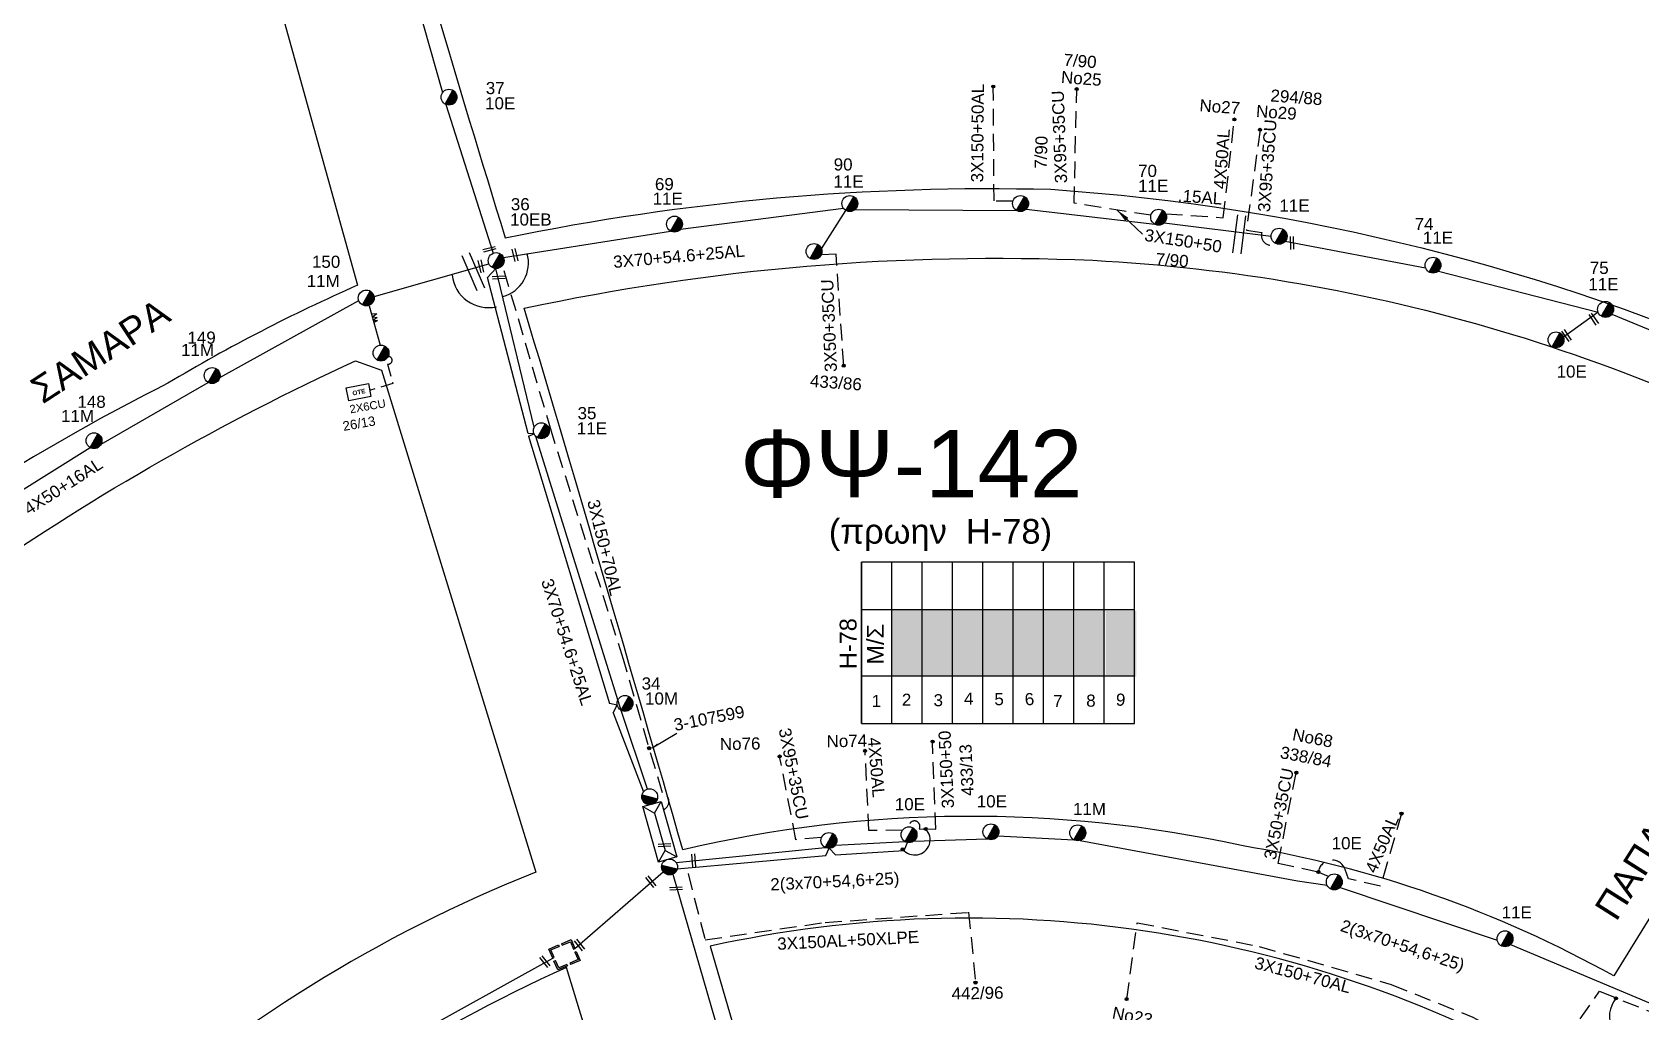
# Model space of a CAD drawing. Header units: millimetres. Extents: x 8791 to 11104, y 1833 to 2902.
# Drawn here: x 10051.8 to 10295.3, y 2457.1 to 2605.5 of the extents above; entities that cross this region are included whole.
import ezdxf
from ezdxf.enums import TextEntityAlignment as Align

# ---------------------------------------------------------------- set-up
doc = ezdxf.new("R2010")
doc.units = ezdxf.units.MM
doc.linetypes.add('DASHED', pattern=[19.05, 12.7, -6.35])
for name, color, linetype in [('Pillar OTE', 7, 'Continuous'), ('Ασφαλειοκιβώτια Χ.Τ 9 αναχωρήσεων', 7, 'Continuous'), ('Γυμνά εναέρια ΧΤ (3Φ)   3x50+35CU', 7, 'Continuous'), ('Γυμνά εναέρια ΧΤ (3Φ)   4x50AL', 7, 'Continuous'), ('Γυμνά εναέρια ΧΤ και ΦΟΠ (3Φ)   4x50+16AL', 7, 'Continuous'), ('Επιγραφές - Σχήματα', 7, 'Continuous'), ('Καλώδια ΧΤ   2x6AL', 7, 'DASHED'), ('Καλώδια ΧΤ   3x150+50AL', 7, 'DASHED'), ('Καλώδια ΧΤ   3x150+70AL', 7, 'DASHED'), ('Καλώδια ΧΤ   3x150AL+50XLPE', 7, 'DASHED'), ('Καλώδια ΧΤ   3x65+28+40', 7, 'Continuous'), ('Καλώδια ΧΤ   3x95+35CU', 7, 'DASHED'), ('Μηχανική τομή', 7, 'Continuous'), ('Στύλος ΦΜ', 7, 'Continuous'), ('Στύλος ΦΜ @ 1', 7, 'Continuous'), ('Συνδέσεις', 7, 'Continuous'), ('Συνεστραμμένα ΧΤ   3x70+54.6+25 AL', 7, 'SYN_LINE'), ('Συνεστραμμένα ΧΤ   3x70+54.6+25AL', 7, 'SYN_LINE'), ('Συνεστραμμένα ΧΤ   4x120+25AL', 7, 'SYN_LINE'), ('Τομή', 7, 'Continuous'), ('Υποσταθμός εναέριος 2 στύλων', 7, 'Continuous'), ('Υποσταθμός πόλεως', 7, 'Continuous'), ('Υπόβαθρο ΔΕΗ', 7, 'Continuous'), ('Υπόγεια Καλώδια Δικτύου ΧΤ   .15', 7, 'DASHED')]:
    doc.layers.add(name, color=color, linetype=linetype)
doc.styles.add('ar', font='ARIAL.TTF')
doc.styles.get("Standard").update_dxf_attribs({"font": 'ARIAL.TTF'})
doc.linetypes.add('SYN_LINE', pattern='A,0.5,-0.0001,["/\\/\\/\\/",Standard,S=0.1,R=0,X=0,Y=-0.05],-0.25', length=0.7501)
doc.dimstyles.new('ISO-25', dxfattribs={"dimtxt": 2.5, "dimasz": 2.5, "dimexe": 1.25, "dimexo": 0.625, "dimtad": 1, "dimtxsty": 'Standard', "dimcen": 2.5, "dimadec": 0, "dimazin": 0, "dimtfac": 1, "dimtmove": 0, "dimatfit": 3, "dimfxl": 1, "dimarcsym": 0})

# ---------------------------------------------------------------- blocks, each defined once
blk = doc.blocks.new('ΥΠΑΡΧΩΝ ΤΣΙΜΕΝΤΕΝΙΟΣ ΣΤΥΛΟΣ')
at = {"layer": 'Στύλος ΦΜ'}
blk.add_hatch(color=256, dxfattribs=at).paths.add_polyline_path([(-1.29, -2.28, 0.574793), (2.62, 0, 0.268822), (1.3, 2.27)])
blk.add_line((-1.29, -2.28), (1.3, 2.27), dxfattribs=at)
blk.add_circle((0, 0), 2.62, dxfattribs=at)
at = {"layer": 'Στύλος ΦΜ', "flags": 4}
for tag, p in [('ΑΡΙΘΜΟΣ', (-4.68, 8.05)), ('ΤΥΠΟΣ', (-4.91, 3.03))]:
    blk.add_attdef(tag, p, '', height=4, dxfattribs=at)
blk = doc.blocks.new('ΤΟΜΗ')
at = {"layer": 'Τομή', "ltscale": 40}
for p, q in [((-5.68, 0), (5.68, 0)), ((5.68, -2.33), (-5.68, -2.33))]:
    blk.add_line(p, q, dxfattribs=at)
blk = doc.blocks.new('ΑΣΦΑΛΕΙΟΚΙΒΩΤΙΟ ΥΠΟΣΤΑΘΜΟΥ 9 ΑΝΑΧΩΡΗΣΕΩΝ')
at = {"layer": 'Ασφαλειοκιβώτια Χ.Τ 9 αναχωρήσεων', "ltscale": 40}
for p, q in [((-23.8, 40.36), (24.02, 40.36)), ((-9.72, 40.36), (-9.72, -40.64)), ((9.94, 40.36), (9.94, -40.64)), ((-23.8, 31.36), (24.02, 31.36)), ((-23.8, 22.36), (24.02, 22.36)), ((-23.8, 13.36), (24.02, 13.36)), ((-23.8, 4.36), (24.02, 4.36)), ((-23.8, -4.64), (24.02, -4.64)), ((-23.8, -13.64), (24.02, -13.64)), ((-23.8, -22.64), (24.02, -22.64)), ((-23.8, -31.64), (24.02, -31.64))]:
    blk.add_line(p, q, dxfattribs=at)
at = {"layer": 'Ασφαλειοκιβώτια Χ.Τ 9 αναχωρήσεων'}
blk.add_lwpolyline([(-23.8, -40.64), (24.02, -40.64), (24.02, 40.36), (-23.8, 40.36)], close=True, dxfattribs=at)
for s, rotation, p in [('1', 270, (-18.96, 37.31)), ('2', 270, (-18.6, 28.38)), ('3', 270, (-18.74, 18.97)), ('4', 270, (-18.26, 9.95)), ('5', 270, (-18.42, 0.93)), ('6', 274.9707, (-18.52, -8.21)), ('7', 270, (-19, -16.47)), ('8', 270, (-18.86, -26.29)), ('9', 266.863, (-18.5, -35))]:
    blk.add_text(s, height=3.6, rotation=rotation, dxfattribs=at).set_placement(p)
at = {"layer": 'Ασφαλειοκιβώτια Χ.Τ 9 αναχωρήσεων', "ltscale": 40}
for tag, height, p in [('ΟΝΟΜΑ', 5, (-0.16, 44.31)), ('ΚΕΙΜΕΝΟ 1', 2, (17.06, 35.59)), ('ΚΕΙΜΕΝΟ 2', 2, (17.06, 26.88)), ('ΚΕΙΜΕΝΟ 3', 2, (17.06, 17.69)), ('ΚΕΙΜΕΝΟ 4', 2, (17.06, 8.71)), ('ΚΕΙΜΕΝΟ 5', 2, (17.06, -0.13)), ('ΚΕΙΜΕΝΟ 6', 2, (17.06, -9.05)), ('ΚΕΙΜΕΝΟ 7', 2, (17.06, -18.13)), ('ΚΕΙΜΕΝΟ 8', 2, (17.06, -26.85)), ('ΚΕΙΜΕΝΟ 9', 2, (17.06, -35.99)), ('ΣΧ', 2, (-0.1, -42.64))]:
    blk.add_attdef(tag, text='', height=height, dxfattribs=at).set_placement(p, align=Align.MIDDLE_CENTER)
blk = doc.blocks.new('ΜΗΧΑΝΙΚΗ ΤΟΜΗ')
at = {"layer": 'Μηχανική τομή', "ltscale": 40}
for p, q in [((-1.89, 0.78), (1.89, 0.78)), ((1.89, 0), (-1.89, 0))]:
    blk.add_line(p, q, dxfattribs=at)
blk = doc.blocks.new('_ΣΥΝΔΕΣΗ')
at = {"layer": 'Συνδέσεις', "linetype": 'SYN_LINE', "ltscale": 40}
blk.add_hatch(color=256, dxfattribs=at).paths.add_polyline_path([(0.5, -0.01, 1), (-0.5, -0.01, 1)])
at = {"layer": 'Συνδέσεις'}
blk.add_circle((0, -0.01), 0.5, dxfattribs=at)
blk = doc.blocks.new('PILLAR ΟΤΕ')
at = {"layer": 'Pillar OTE', "ltscale": 40}
blk.add_lwpolyline([(-3.31, 2.02), (3.39, 2.02), (3.39, -1.99), (-3.31, -1.99)], close=True, dxfattribs=at)
at = {"layer": 'Pillar OTE', "insert": (-1.81, 0.71), "char_height": 1.3575, "width": 109.961, "attachment_point": 1}
blk.add_mtext('{\\fArial|b1|i0|c161|p34;OTE}', dxfattribs=at)
blk = doc.blocks.new('ΥΠΟΣΤΑΘΜΟΣ ΕΝΑΕΡΙΟΣ ΕΠΙ 2 ΣΤΥΛΩΝ')
at = {"layer": 'Υποσταθμός εναέριος 2 στύλων', "linetype": 'Continuous'}
for points in [[(-11.97, -2.11, 0.574793), (-8.45, -0.07, 0.268822), (-9.64, 1.98)], [(9.68, -2.15, 0.574793), (13.19, -0.1, 0.268822), (12.01, 1.95)]]:
    blk.add_hatch(color=256, dxfattribs=at).paths.add_polyline_path(points)
for p, q in [((-11.97, -2.11), (-9.64, 1.98)), ((9.68, -2.15), (12.01, 1.95))]:
    blk.add_line(p, q, dxfattribs=at)
for centre in [(-10.81, -0.07), (10.84, -0.1)]:
    blk.add_circle(centre, 2.36, dxfattribs=at)
at = {"layer": 'Υποσταθμός πόλεως', "linetype": 'Continuous', "ltscale": 40}
blk.add_lwpolyline([(-8.57, 2.82), (8.57, 2.82), (8.57, -2.82), (-8.57, -2.82)], close=True, dxfattribs=at)
for points in [[(-5.75, 0), (-8.57, 2.82)], [(-8.57, -2.82), (-5.75, 0)], [(-5.75, 0), (5.75, 0)], [(5.75, 0), (8.57, 2.82)], [(8.57, -2.82), (5.75, 0)]]:
    blk.add_lwpolyline(points, dxfattribs=at)
at = {"layer": 'Υποσταθμός εναέριος 2 στύλων', "ltscale": 40, "flags": 1}
for tag, p in [('ΜΕΤΑΣΧΗΜΑΤΙΣΜΟΣ', (14.09, 2.51)), ('ΙΣΧΥΣ', (14.07, -0.28)), ('ΑΡΙΘΜΟΣ', (14.19, -3))]:
    blk.add_attdef(tag, p, '', height=1.8, dxfattribs=at)

msp = doc.modelspace()

# ---------------------------------------------------------------- hatches: boundary and pattern name
at = {"layer": 'Ασφαλειοκιβώτια Χ.Τ 9 αναχωρήσεων', "ltscale": 20}
for color, points in [(173, [(10181.91, 2518.07), (10181.91, 2508.04), (10186.5, 2508.04), (10186.5, 2518.07)]), (151, [(10186.5, 2518.07), (10186.5, 2508.04), (10191.1, 2508.04), (10191.1, 2518.07)]), (2, [(10191.1, 2518.07), (10191.1, 2508.04), (10195.69, 2508.04), (10195.69, 2518.07)]), (85, [(10195.69, 2518.07), (10195.69, 2508.04), (10200.29, 2508.04), (10200.29, 2518.07)]), (1, [(10200.29, 2518.07), (10200.29, 2508.04), (10204.88, 2508.04), (10204.88, 2518.07)]), (27, [(10204.88, 2518.07), (10204.88, 2508.04), (10209.47, 2508.04), (10209.47, 2518.07)]), (30, [(10209.62, 2517.99), (10209.62, 2507.96), (10214.21, 2507.96), (10214.21, 2517.99)]), (6, [(10214.31, 2517.93), (10214.31, 2507.9), (10218.91, 2507.9), (10218.91, 2517.93)])]:
    msp.add_hatch(color=color, dxfattribs=at).paths.add_polyline_path(points)
at = {"layer": 'Επιγραφές - Σχήματα', "ltscale": 20}
h = msp.add_hatch(color=256, dxfattribs=at)
h.paths.add_polyline_path([(10131.47, 2467.28), (10130.01, 2466.66), (10130.59, 2465.3), (10130.81, 2465.39), (10130.32, 2466.53), (10131.57, 2467.06)])
h.paths.add_polyline_path([(10133.38, 2468.1), (10131.92, 2467.47), (10132.01, 2467.25), (10133.26, 2467.78), (10133.74, 2466.65), (10133.96, 2466.74)])
h.paths.add_polyline_path([(10134.15, 2466.3), (10133.93, 2466.2), (10134.42, 2465.07), (10133.17, 2464.53), (10133.27, 2464.31), (10134.73, 2464.94)])
h.paths.add_polyline_path([(10132.73, 2464.34), (10131.49, 2463.81), (10131, 2464.95), (10130.78, 2464.85), (10131.36, 2463.5), (10132.83, 2464.12)])

# ---------------------------------------------------------------- linework, layer by layer
at = {"layer": 'Γυμνά εναέρια ΧΤ (3Φ)   3x50+35CU', "color": 173, "linetype": 'DASHED', "ltscale": 0.2}
msp.add_lwpolyline([(10174.64, 2555.02), (10173.48, 2571.91), (10171.22, 2571.8)], dxfattribs=at)
at = {"layer": 'Γυμνά εναέρια ΧΤ (3Φ)   3x50+35CU', "color": 85, "linetype": 'DASHED', "ltscale": 0.2}
msp.add_lwpolyline([(10248.02, 2477.65), (10246.47, 2478.33), (10240.37, 2479.64), (10243.15, 2493.38)], dxfattribs=at)
at = {"layer": 'Γυμνά εναέρια ΧΤ (3Φ)   4x50AL', "color": 173, "linetype": 'DASHED', "ltscale": 0.2}
msp.add_lwpolyline([(10232.09, 2577.44), (10233.77, 2592.33)], dxfattribs=at)
at = {"layer": 'Γυμνά εναέρια ΧΤ (3Φ)   4x50AL', "color": 85, "linetype": 'DASHED', "ltscale": 0.2}
msp.add_lwpolyline([(10183.53, 2484.67), (10178.45, 2484.6), (10177.87, 2496.69)], dxfattribs=at)
msp.add_lwpolyline([(10259.06, 2487.18), (10255.9, 2476.17), (10251.03, 2477.3), (10250.54, 2478.72, 0.788643), (10246.47, 2478.33, 1.386817)], format="xyb", dxfattribs=at)
at = {"layer": 'Γυμνά εναέρια ΧΤ και ΦΟΠ (3Φ)   4x50+16AL', "color": 30}
for points in [[(10103.55, 2565.49), (10120.92, 2570.47)], [(10080.21, 2553.22), (10101.22, 2564.91)], [(10062.25, 2543.16), (10078.45, 2552.48)], [(10033.55, 2525.7), (10060.57, 2542.62)]]:
    msp.add_lwpolyline(points, dxfattribs=at)
at = {"layer": 'Επιγραφές - Σχήματα', "ltscale": 20}
for p, q in [((10131.47, 2467.28), (10131.57, 2467.06)), ((10131.92, 2467.47), (10132.01, 2467.25)), ((10133.74, 2466.65), (10133.96, 2466.74)), ((10130.59, 2465.3), (10130.81, 2465.39)), ((10130.78, 2464.85), (10131, 2464.95)), ((10132.73, 2464.34), (10132.83, 2464.12)), ((10133.17, 2464.53), (10133.27, 2464.31)), ((10133.93, 2466.2), (10134.15, 2466.3))]:
    msp.add_line(p, q, dxfattribs=at)
for points in [[(10130.59, 2465.3), (10130.01, 2466.66), (10131.47, 2467.28)], [(10130.81, 2465.39), (10130.32, 2466.53), (10131.57, 2467.06)], [(10131.92, 2467.47), (10133.38, 2468.1), (10133.96, 2466.74)], [(10132.01, 2467.25), (10133.26, 2467.78), (10133.74, 2466.65)], [(10132.83, 2464.12), (10131.36, 2463.5), (10130.78, 2464.85)], [(10132.73, 2464.34), (10131.49, 2463.81), (10131, 2464.95)], [(10133.93, 2466.2), (10134.42, 2465.07), (10133.17, 2464.53)], [(10134.15, 2466.3), (10134.73, 2464.94), (10133.27, 2464.31)]]:
    msp.add_lwpolyline(points, dxfattribs=at)
for centre, radius, start, end in [((10121.63, 2570.59), 5.29, 285.4752, 15.614), ((10120.84, 2569.31), 5.49, 185.7983, 282.8575), ((10294.91, 2456.41), 4.38, 140.7927, 269.4441)]:
    msp.add_arc(centre, radius, start, end, dxfattribs=at)
at = {"layer": 'Καλώδια ΧΤ   2x6AL', "color": 30, "linetype": 'DASHED', "ltscale": 0.15}
msp.add_lwpolyline([(10105.57, 2555.27), (10106.38, 2552.35), (10103.03, 2551.33)], dxfattribs=at)
msp.add_arc((10105.69, 2555.84), 0.591, 257.8087, 86.5507, dxfattribs=at)
at = {"layer": 'Καλώδια ΧΤ   3x150+50AL', "color": 173, "ltscale": 0.2}
for points in [[(10200.25, 2579.94), (10197.4, 2579.97), (10197.27, 2597.31)], [(10221.14, 2577.8), (10209.51, 2579.62)]]:
    msp.add_lwpolyline(points, dxfattribs=at)
at = {"layer": 'Καλώδια ΧΤ   3x150+70AL', "color": 1, "ltscale": 0.2}
msp.add_lwpolyline([(10147.35, 2487.78, 0.720206), (10147.19, 2490.3), (10141.29, 2510.5), (10130.4, 2545.04), (10123.01, 2570.23)], format="xyb", dxfattribs=at)
at = {"layer": 'Καλώδια ΧΤ   3x150+70AL', "color": 5, "ltscale": 0.2}
msp.add_lwpolyline([(10217.48, 2459.09), (10219.06, 2470.64), (10237.5, 2467.07), (10257.52, 2461.29), (10269.84, 2456.34), (10281.67, 2449.88), (10289.05, 2460.26), (10297.82, 2456.74)], dxfattribs=at)
at = {"layer": 'Καλώδια ΧΤ   3x150AL+50XLPE', "color": 6, "ltscale": 0.2}
msp.add_lwpolyline([(10184.52, 2485.19, -1.33424), (10186.06, 2484.85), (10188.58, 2484.81), (10188.06, 2497.99)], format="xyb", dxfattribs=at)
at = {"layer": 'Καλώδια ΧΤ   3x150AL+50XLPE', "color": 27, "ltscale": 0.2}
msp.add_lwpolyline([(10151.07, 2478.09), (10153.66, 2468.07), (10171.82, 2470.69), (10193.52, 2472.23), (10194.61, 2461.59)], dxfattribs=at)
at = {"layer": 'Καλώδια ΧΤ   3x150AL+50XLPE', "color": 0, "linetype": 'Continuous', "ltscale": 0.2}
msp.add_arc((10185.39, 2483.23), 2.32, 218.694, 43.6462, dxfattribs=at)
at = {"layer": 'Καλώδια ΧΤ   3x65+28+40', "color": 151, "ltscale": 0.2}
for points in [[(10133.96, 2466.74), (10147.33, 2478.34)], [(10108.95, 2453.25), (10130.59, 2465.3)]]:
    msp.add_lwpolyline(points, dxfattribs=at)
at = {"layer": 'Καλώδια ΧΤ   3x95+35CU', "color": 173, "ltscale": 0.2}
msp.add_lwpolyline([(10209.51, 2579.62), (10209.9, 2596.91)], dxfattribs=at)
at = {"layer": 'Καλώδια ΧΤ   3x95+35CU', "color": 151, "ltscale": 0.2}
msp.add_lwpolyline([(10237.65, 2590.76), (10235.59, 2575.57), (10237.9, 2575.18)], dxfattribs=at)
at = {"layer": 'Καλώδια ΧΤ   3x95+35CU', "color": 85, "ltscale": 0.2}
msp.add_lwpolyline([(10171.29, 2483.56), (10167.4, 2483.23), (10164.93, 2495.83)], dxfattribs=at)
at = {"layer": 'Καλώδια ΧΤ   3x95+35CU', "color": 151, "ltscale": 0.2}
msp.add_arc((10239.38, 2574.78), 1.53, 164.9166, 301.3437, dxfattribs=at)
at = {"layer": 'Συνεστραμμένα ΧΤ   3x70+54.6+25 AL', "color": 6, "linetype": 'SYN_LINE', "ltscale": 20}
for p, q in [((10171.94, 2480.85), (10172.41, 2481.96)), ((10149.44, 2478.8), (10171.94, 2480.85))]:
    msp.add_line(p, q, dxfattribs=at)
at = {"layer": 'Συνεστραμμένα ΧΤ   3x70+54.6+25 AL', "color": 6, "linetype": 'SYN_LINE', "ltscale": 11}
for p, q in [((10172.41, 2481.96), (10173.4, 2480.91)), ((10173.4, 2480.91), (10183.77, 2481.61)), ((10183.77, 2481.61), (10184.41, 2483.07))]:
    msp.add_line(p, q, dxfattribs=at)
at = {"layer": 'Συνεστραμμένα ΧΤ   3x70+54.6+25 AL', "color": 30, "ltscale": 0.01}
msp.add_lwpolyline([(10102.82, 2564.09), (10104.45, 2558.13)], dxfattribs=at)
at = {"layer": 'Συνεστραμμένα ΧΤ   3x70+54.6+25 AL', "color": 30, "linetype": 'Continuous', "ltscale": 0.15}
msp.add_lwpolyline([(10103.2, 2562.93), (10103.14, 2562.93), (10103.98, 2562.9), (10103.36, 2562.44), (10104.03, 2562.31), (10103.47, 2561.93), (10104.08, 2561.88), (10103.57, 2561.58)], dxfattribs=at)
at = {"layer": 'Συνεστραμμένα ΧΤ   3x70+54.6+25AL', "color": 1, "ltscale": 20}
for points in [[(10105.28, 2626.91), (10113.92, 2596.39)], [(10114.39, 2594.59), (10121.58, 2572.05)]]:
    msp.add_lwpolyline(points, dxfattribs=at)
at = {"layer": 'Συνεστραμμένα ΧΤ   3x70+54.6+25AL', "color": 173, "ltscale": 20}
for points in [[(10149.94, 2575.69), (10174.6, 2578.86)], [(10176.38, 2578.7), (10200.81, 2578.54)], [(10202.27, 2578.75), (10221.71, 2576.46)], [(10223.16, 2576.67), (10239.33, 2574.64)], [(10123.13, 2571.41), (10148.43, 2575.42)], [(10127.8, 2545.73), (10122, 2569.73)], [(10140.93, 2502.82), (10128.04, 2544.3)], [(10144.92, 2490.87), (10140.93, 2502.82)]]:
    msp.add_lwpolyline(points, dxfattribs=at)
at = {"layer": 'Συνεστραμμένα ΧΤ   3x70+54.6+25AL', "color": 6, "ltscale": 20}
for points in [[(10241.47, 2573.87), (10262.7, 2569.85)], [(10264.64, 2569.35), (10288.83, 2563.11)], [(10290.92, 2562.85), (10307.12, 2556.12)]]:
    msp.add_lwpolyline(points, dxfattribs=at)
at = {"layer": 'Συνεστραμμένα ΧΤ   3x70+54.6+25AL', "color": 30, "ltscale": 20}
for points in [[(10122, 2569.73), (10120.72, 2568.4)], [(10126.93, 2544.33), (10127.77, 2544.69), (10126.85, 2544.73), (10120.72, 2568.4)], [(10126.93, 2544.33), (10139.19, 2503.86)], [(10139.74, 2502.45), (10140.36, 2503.59), (10139.19, 2503.86)], [(10139.74, 2502.45), (10144.33, 2490.48)]]:
    msp.add_lwpolyline(points, dxfattribs=at)
at = {"layer": 'Συνεστραμμένα ΧΤ   3x70+54.6+25AL', "color": 6, "ltscale": 8}
msp.add_lwpolyline([(10288.83, 2563.11), (10283.58, 2559.34)], dxfattribs=at)
at = {"layer": 'Συνεστραμμένα ΧΤ   3x70+54.6+25AL', "color": 85, "ltscale": 15}
msp.add_lwpolyline([(10197.96, 2483.81), (10209.47, 2483.22)], dxfattribs=at)
at = {"layer": 'Συνεστραμμένα ΧΤ   3x70+54.6+25AL', "color": 85, "ltscale": 20}
for points in [[(10149.27, 2479.77), (10171.81, 2482.06)], [(10210.43, 2483.12), (10243.3, 2477.02), (10247.79, 2476.34)], [(10249.77, 2476), (10273.54, 2468.01)], [(10275.54, 2467.34), (10298.01, 2457.89)]]:
    msp.add_lwpolyline(points, dxfattribs=at)
at = {"layer": 'Συνεστραμμένα ΧΤ   3x70+54.6+25AL', "color": 85, "ltscale": 10}
for points in [[(10173.39, 2482.42), (10183.92, 2482.94)], [(10185.21, 2483), (10196.33, 2483.37)]]:
    msp.add_lwpolyline(points, dxfattribs=at)
at = {"layer": 'Συνεστραμμένα ΧΤ   3x70+54.6+25AL', "color": 2, "ltscale": 20}
msp.add_lwpolyline([(10148.77, 2478), (10156.82, 2450.06)], dxfattribs=at)
at = {"layer": 'Συνεστραμμένα ΧΤ   4x120+25AL', "color": 173, "ltscale": 20}
msp.add_lwpolyline([(10171.27, 2572.72), (10174.97, 2578.54)], dxfattribs=at)
at = {"layer": 'Υπόβαθρο ΔΕΗ'}
for points in [[(10106.3, 2650.75, 0.415674), (10102.62, 2645.24, 0.007297), (10123.41, 2574.39, -0.057165), (10205.96, 2581.74, -0.088469), (10315.92, 2554.25, -0.016132), (10340.5, 2542.91, 0.007039), (10383.16, 2613.11, 0.056666), (10290.32, 2651.18, 0.069942), (10171.99, 2661.43, 0.03846), (10106.3, 2650.75, 8.500528)], [(10333.24, 2530.7), (10291.18, 2462.58, 0.086719), (10234.83, 2482.33, 0.112148), (10150.29, 2481.7, 0.0025), (10126.28, 2563.72, -0.063811), (10212.32, 2570.99, -0.118732), (10331.49, 2535.49), (10333.26, 2530.64)], [(10104.68, 2554.35), (10128.02, 2478.3, 0.177758), (10017.11, 2378.81, 0.008348), (9945.56, 2410.37, -0.120779), (9992.66, 2481.25, -0.085598), (10100.72, 2555.77)], [(10154.41, 2467.09), (10191.13, 2340.91, -0.075974), (10215.86, 2337.96), (10282.58, 2448.05, 0.184304), (10154.41, 2467.09, 4.030391)], [(10030.62, 2372.41), (10150.92, 2320.09, -0.133904), (10171.23, 2337.33), (10132.66, 2463.87, 0.155489), (10030.62, 2372.41, 3.657191)]]:
    msp.add_lwpolyline(points, format="xyb", dxfattribs=at)
msp.add_lwpolyline([(10077.08, 2641.02), (10080.98, 2639.53), (10101.04, 2567.21, 0.030428), (10072.32, 2552.37, 0.043365), (10019.85, 2519.74, 0.054705), (9961.39, 2462.93, 0.108341), (9935.01, 2414.79), (9862.46, 2446.44), (9861.52, 2448.93, -0.104455), (9906.92, 2522.97, -0.088961), (9992.05, 2598.9, -0.039388)], format="xyb", close=True, dxfattribs=at)
msp.add_lwpolyline([(10100.72, 2555.77), (10104.68, 2554.35)], dxfattribs=at)
at = {"layer": 'Υπόγεια Καλώδια Δικτύου ΧΤ   .15', "color": 173, "linetype": 'DASHED', "ltscale": 0.2}
msp.add_lwpolyline([(10223.39, 2578.03), (10232.09, 2577.44)], dxfattribs=at)

# ---------------------------------------------------------------- block references
at = {"layer": 'Pillar OTE', "xscale": 0.5104822389464275, "yscale": 0.5104822389464275, "zscale": 0.5104822389464275, "rotation": 11.09839233058796}
msp.add_blockref('PILLAR ΟΤΕ', (10101.19, 2551), dxfattribs=at)
at = {"layer": 'Ασφαλειοκιβώτια Χ.Τ 9 αναχωρήσεων', "xscale": 0.5104822389464277, "yscale": 0.5104822389464277, "zscale": 0.5104822389464277, "rotation": 90}
msp.add_blockref('ΑΣΦΑΛΕΙΟΚΙΒΩΤΙΟ ΥΠΟΣΤΑΘΜΟΥ 9 ΑΝΑΧΩΡΗΣΕΩΝ', (10197.92, 2513), dxfattribs=at).add_auto_attribs({'ΟΝΟΜΑ': 'Η-78'})
at = {"layer": 'Μηχανική τομή'}
for p, xscale, yscale, zscale, rotation in [((10242.7, 2573.62), 0.5104822389462812, 0.5104822389462812, 0.5104822389462812, 91.8555585408638), ((10121.06, 2572.47), 0.5104822389462478, 0.5104822389462478, 0.5104822389462478, 14.66178387958995), ((10124.68, 2571.74), 0.5104822389460801, 0.5104822389460801, 0.5104822389460801, 283.1925513847274), ((10119.52, 2570.03), 0.5104822389460801, 0.5104822389460801, 0.5104822389460801, 283.1925513847274), ((10122.41, 2568.59), 0.5104822389461088, 0.5104822389461088, 0.5104822389461088, 182.9870197355389), ((10288, 2561.96), 0.51048223894631, 0.51048223894631, 0.51048223894631, 304.5950437584946), ((10283.88, 2559.48), 0.51048223894631, 0.51048223894631, 0.51048223894631, 304.5950437584946), ((10147.5, 2482.6), 0.5104822389461088, 0.5104822389461088, 0.5104822389461088, 182.9870197355389), ((10152.13, 2480.1), 0.5104822389459603, 0.5104822389459603, 0.5104822389459603, 94.78742572247816), ((10145.58, 2476.99), 0.5104822389459425, 0.5104822389459425, 0.5104822389459425, 129.3757321908782), ((10149.24, 2476.02), 0.5104822389461088, 0.5104822389461088, 0.5104822389461088, 182.9870197355389), ((10134.8, 2467.39), 0.5104822389459425, 0.5104822389459425, 0.5104822389459425, 129.3757321908782), ((10129.55, 2464.88), 0.5104822389459425, 0.5104822389459425, 0.5104822389459425, 129.3757321908782)]:
    msp.add_blockref('ΜΗΧΑΝΙΚΗ ΤΟΜΗ', p, dxfattribs=dict(at, xscale=xscale, yscale=yscale, zscale=zscale, rotation=rotation))
at = {"layer": 'Στύλος ΦΜ @ 1', "ltscale": 40}
ref = msp.add_blockref('ΥΠΑΡΧΩΝ ΤΣΙΜΕΝΤΕΝΙΟΣ ΣΤΥΛΟΣ', (10114.89, 2595.69), dxfattribs=dict(at, xscale=0.4594340150515993, yscale=0.4594340150515993, zscale=0.4594340150515993))
ref.add_attrib('ΤΥΠΟΣ', '10E', (10120.35, 2593.85), dxfattribs={"layer": 'Στύλος ΦΜ', "height": 1.838, "flags": 4})
ref.add_attrib('ΑΡΙΘΜΟΣ', '37', (10120.46, 2596.16), dxfattribs={"layer": 'Στύλος ΦΜ', "height": 1.838, "flags": 4})
ref = msp.add_blockref('ΥΠΑΡΧΩΝ ΤΣΙΜΕΝΤΕΝΙΟΣ ΣΤΥΛΟΣ', (10175.56, 2579.58), dxfattribs=dict(at, xscale=0.4594340150515993, yscale=0.4594340150515993, zscale=0.4594340150515993))
ref.add_attrib('ΤΥΠΟΣ', '11E', (10173.08, 2582.01), dxfattribs={"layer": 'Στύλος ΦΜ', "height": 1.838, "flags": 4})
ref.add_attrib('ΑΡΙΘΜΟΣ', '90', (10173.12, 2584.59), dxfattribs={"layer": 'Στύλος ΦΜ', "height": 1.838, "flags": 4})
ref = msp.add_blockref('ΥΠΑΡΧΩΝ ΤΣΙΜΕΝΤΕΝΙΟΣ ΣΤΥΛΟΣ', (10149.02, 2576.47), dxfattribs=dict(at, xscale=0.4594340150515993, yscale=0.4594340150515993, zscale=0.4594340150515993))
ref.add_attrib('ΤΥΠΟΣ', '11E', (10145.71, 2579.41), dxfattribs={"layer": 'Στύλος ΦΜ', "height": 1.838, "flags": 4})
ref.add_attrib('ΑΡΙΘΜΟΣ', '69', (10146.06, 2581.61), dxfattribs={"layer": 'Στύλος ΦΜ', "height": 1.838, "flags": 4})
ref = msp.add_blockref('ΥΠΑΡΧΩΝ ΤΣΙΜΕΝΤΕΝΙΟΣ ΣΤΥΛΟΣ', (10222.3, 2577.51), dxfattribs=dict(at, xscale=0.4594340150515993, yscale=0.4594340150515993, zscale=0.4594340150515993))
ref.add_attrib('ΤΥΠΟΣ', '11E', (10219.19, 2581.34), dxfattribs={"layer": 'Στύλος ΦΜ', "height": 1.838, "flags": 4})
ref.add_attrib('ΑΡΙΘΜΟΣ', '70', (10219.19, 2583.61), dxfattribs={"layer": 'Στύλος ΦΜ', "height": 1.838, "flags": 4})
ref = msp.add_blockref('ΥΠΑΡΧΩΝ ΤΣΙΜΕΝΤΕΝΙΟΣ ΣΤΥΛΟΣ', (10122.03, 2570.94), dxfattribs=dict(at, xscale=0.4594340150515993, yscale=0.4594340150515993, zscale=0.4594340150515993))
ref.add_attrib('ΤΥΠΟΣ', '10EB', (10124.14, 2576.25), dxfattribs={"layer": 'Στύλος ΦΜ', "height": 1.838, "flags": 4})
ref.add_attrib('ΑΡΙΘΜΟΣ', '36', (10124.25, 2578.56), dxfattribs={"layer": 'Στύλος ΦΜ', "height": 1.838, "flags": 4})
at = {"layer": 'Στύλος ΦΜ @ 1', "ltscale": 40, "xscale": 0.4594340150515993, "yscale": 0.4594340150515993, "zscale": 0.4594340150515993}
for p in [(10201.4, 2579.58), (10170.14, 2572.32), (10104.6, 2556.94), (10172.4, 2483.11)]:
    msp.add_blockref('ΥΠΑΡΧΩΝ ΤΣΙΜΕΝΤΕΝΙΟΣ ΣΤΥΛΟΣ', p, dxfattribs=at)
at = {"layer": 'Στύλος ΦΜ @ 1', "ltscale": 40}
ref = msp.add_blockref('ΥΠΑΡΧΩΝ ΤΣΙΜΕΝΤΕΝΙΟΣ ΣΤΥΛΟΣ', (10240.53, 2574.63), dxfattribs=dict(at, xscale=0.4594340150515993, yscale=0.4594340150515993, zscale=0.4594340150515993))
ref.add_attrib('ΤΥΠΟΣ', '11E', (10240.58, 2578.36), dxfattribs={"layer": 'Στύλος ΦΜ', "height": 1.838, "flags": 4})
ref = msp.add_blockref('ΥΠΑΡΧΩΝ ΤΣΙΜΕΝΤΕΝΙΟΣ ΣΤΥΛΟΣ', (10263.83, 2570.25), dxfattribs=dict(at, xscale=0.4594340150515993, yscale=0.4594340150515993, zscale=0.4594340150515993))
ref.add_attrib('ΤΥΠΟΣ', '11E', (10262.29, 2573.49), dxfattribs={"layer": 'Στύλος ΦΜ', "height": 1.838, "flags": 4})
ref.add_attrib('ΑΡΙΘΜΟΣ', '74', (10261.05, 2575.56), dxfattribs={"layer": 'Στύλος ΦΜ', "height": 1.838, "flags": 4})
ref = msp.add_blockref('ΥΠΑΡΧΩΝ ΤΣΙΜΕΝΤΕΝΙΟΣ ΣΤΥΛΟΣ', (10102.37, 2565.28), dxfattribs=dict(at, xscale=0.4594340150515993, yscale=0.4594340150515993, zscale=0.4594340150515993))
ref.add_attrib('ΤΥΠΟΣ', '11M', (10093.36, 2566.93), dxfattribs={"layer": 'Στύλος ΦΜ', "height": 1.838, "flags": 4})
ref.add_attrib('ΑΡΙΘΜΟΣ', '150', (10094.15, 2569.85), dxfattribs={"layer": 'Στύλος ΦΜ', "height": 1.838, "flags": 4})
ref = msp.add_blockref('ΥΠΑΡΧΩΝ ΤΣΙΜΕΝΤΕΝΙΟΣ ΣΤΥΛΟΣ', (10289.95, 2563.55), dxfattribs=dict(at, xscale=0.4594340150515993, yscale=0.4594340150515993, zscale=0.4594340150515993))
ref.add_attrib('ΤΥΠΟΣ', '11Ε', (10287.34, 2566.46), dxfattribs={"layer": 'Στύλος ΦΜ', "height": 1.838, "flags": 4})
ref.add_attrib('ΑΡΙΘΜΟΣ', '75', (10287.56, 2568.92), dxfattribs={"layer": 'Στύλος ΦΜ', "height": 1.838, "flags": 4})
ref = msp.add_blockref('ΥΠΑΡΧΩΝ ΤΣΙΜΕΝΤΕΝΙΟΣ ΣΤΥΛΟΣ', (10079.04, 2553.53), dxfattribs=dict(at, xscale=0.4594340150515993, yscale=0.4594340150515993, zscale=0.4594340150515993))
ref.add_attrib('ΤΥΠΟΣ', '11M', (10074.34, 2556.48), dxfattribs={"layer": 'Στύλος ΦΜ', "height": 1.838, "flags": 4})
ref.add_attrib('ΑΡΙΘΜΟΣ', '149', (10075.3, 2558.35), dxfattribs={"layer": 'Στύλος ΦΜ', "height": 1.838, "flags": 4})
ref = msp.add_blockref('ΥΠΑΡΧΩΝ ΤΣΙΜΕΝΤΕΝΙΟΣ ΣΤΥΛΟΣ', (10282.45, 2558.94), dxfattribs=dict(at, xscale=0.4594340150515993, yscale=0.4594340150515993, zscale=0.4594340150515993))
ref.add_attrib('ΤΥΠΟΣ', '10E', (10282.54, 2553.22), dxfattribs={"layer": 'Στύλος ΦΜ', "height": 1.838, "flags": 4})
ref = msp.add_blockref('ΥΠΑΡΧΩΝ ΤΣΙΜΕΝΤΕΝΙΟΣ ΣΤΥΛΟΣ', (10061.16, 2543.66), dxfattribs=dict(at, xscale=0.4594340150515993, yscale=0.4594340150515993, zscale=0.4594340150515993))
ref.add_attrib('ΤΥΠΟΣ', '11M', (10056.17, 2546.48), dxfattribs={"layer": 'Στύλος ΦΜ', "height": 1.838, "flags": 4})
ref.add_attrib('ΑΡΙΘΜΟΣ', '148', (10058.65, 2548.64), dxfattribs={"layer": 'Στύλος ΦΜ', "height": 1.838, "flags": 4})
ref = msp.add_blockref('ΥΠΑΡΧΩΝ ΤΣΙΜΕΝΤΕΝΙΟΣ ΣΤΥΛΟΣ', (10128.87, 2545.17), dxfattribs=dict(at, xscale=0.4594340150515993, yscale=0.4594340150515993, zscale=0.4594340150515993))
ref.add_attrib('ΤΥΠΟΣ', '11E', (10134.24, 2544.61), dxfattribs={"layer": 'Στύλος ΦΜ', "height": 1.838, "flags": 4})
ref.add_attrib('ΑΡΙΘΜΟΣ', '35', (10134.35, 2546.92), dxfattribs={"layer": 'Στύλος ΦΜ', "height": 1.838, "flags": 4})
ref = msp.add_blockref('ΥΠΑΡΧΩΝ ΤΣΙΜΕΝΤΕΝΙΟΣ ΣΤΥΛΟΣ', (10141.53, 2503.87), dxfattribs=dict(at, xscale=0.4594340150515993, yscale=0.4594340150515993, zscale=0.4594340150515993))
ref.add_attrib('ΤΥΠΟΣ', '10M', (10144.56, 2503.69), dxfattribs={"layer": 'Στύλος ΦΜ', "height": 1.838, "flags": 4})
ref.add_attrib('ΑΡΙΘΜΟΣ', '34', (10144.05, 2505.97), dxfattribs={"layer": 'Στύλος ΦΜ', "height": 1.838, "flags": 4})
ref = msp.add_blockref('ΥΠΑΡΧΩΝ ΤΣΙΜΕΝΤΕΝΙΟΣ ΣΤΥΛΟΣ', (10184.52, 2483.98), dxfattribs=dict(at, xscale=0.4594340150515993, yscale=0.4594340150515993, zscale=0.4594340150515993))
ref.add_attrib('ΤΥΠΟΣ', '10E', (10182.37, 2487.68), dxfattribs={"layer": 'Στύλος ΦΜ', "height": 1.838, "flags": 4})
ref = msp.add_blockref('ΥΠΑΡΧΩΝ ΤΣΙΜΕΝΤΕΝΙΟΣ ΣΤΥΛΟΣ', (10196.92, 2484.42), dxfattribs=dict(at, xscale=0.4594340150515993, yscale=0.4594340150515993, zscale=0.4594340150515993))
ref.add_attrib('ΤΥΠΟΣ', '10E', (10194.77, 2488.12), dxfattribs={"layer": 'Στύλος ΦΜ', "height": 1.838, "flags": 4})
ref = msp.add_blockref('ΥΠΑΡΧΩΝ ΤΣΙΜΕΝΤΕΝΙΟΣ ΣΤΥΛΟΣ', (10210.06, 2484.27), dxfattribs=dict(at, xscale=0.4594340150515993, yscale=0.4594340150515993, zscale=0.4594340150515993))
ref.add_attrib('ΤΥΠΟΣ', '11M', (10209.33, 2486.95), dxfattribs={"layer": 'Στύλος ΦΜ', "height": 1.838, "flags": 4})
ref = msp.add_blockref('ΥΠΑΡΧΩΝ ΤΣΙΜΕΝΤΕΝΙΟΣ ΣΤΥΛΟΣ', (10248.89, 2476.83), dxfattribs=dict(at, xscale=0.4594340150515993, yscale=0.4594340150515993, zscale=0.4594340150515993))
ref.add_attrib('ΤΥΠΟΣ', '10E', (10248.49, 2481.78), dxfattribs={"layer": 'Στύλος ΦΜ', "height": 1.838, "flags": 4})
ref = msp.add_blockref('ΥΠΑΡΧΩΝ ΤΣΙΜΕΝΤΕΝΙΟΣ ΣΤΥΛΟΣ', (10274.73, 2468.22), dxfattribs=dict(at, xscale=0.4594340150515993, yscale=0.4594340150515993, zscale=0.4594340150515993))
ref.add_attrib('ΤΥΠΟΣ', '11E', (10274.22, 2471.3), dxfattribs={"layer": 'Στύλος ΦΜ', "height": 1.838, "flags": 4})
at = {"layer": 'Συνδέσεις'}
for p, xscale, yscale, zscale in [((10197.27, 2597.31), 0.4594340150518314, 0.4594340150518314, 0.4594340150518314), ((10209.9, 2596.92), 0.4594340150518314, 0.4594340150518314, 0.4594340150518314), ((10233.78, 2592.33), 0.4594340150518314, 0.4594340150518314, 0.4594340150518314), ((10237.65, 2590.76), 0.4594340150518314, 0.4594340150518314, 0.4594340150518314), ((10174.64, 2555.03), 0.4594340150518314, 0.4594340150518314, 0.4594340150518314), ((10188.09, 2498.09), 0.4594340150518314, 0.4594340150518314, 0.4594340150518314), ((10145.19, 2497.09), 0.4877395151444422, 0.4877395151444422, 0.4877395151444422), ((10164.93, 2495.84), 0.4594340150518314, 0.4594340150518314, 0.4594340150518314), ((10177.87, 2496.69), 0.4594340150518314, 0.4594340150518314, 0.4594340150518314), ((10243.15, 2493.38), 0.4594340150518314, 0.4594340150518314, 0.4594340150518314), ((10259.06, 2487.18), 0.4594340150518314, 0.4594340150518314, 0.4594340150518314), ((10187.04, 2484.87), 0.4594340150518314, 0.4594340150518314, 0.4594340150518314), ((10183.54, 2481.77), 0.4594340150518314, 0.4594340150518314, 0.4594340150518314), ((10246.48, 2478.34), 0.4594340150518314, 0.4594340150518314, 0.4594340150518314), ((10194.58, 2461.58), 0.4594340150518314, 0.4594340150518314, 0.4594340150518314), ((10217.45, 2459.08), 0.4594340150518314, 0.4594340150518314, 0.4594340150518314), ((10291.52, 2459.19), 0.4594340150518314, 0.4594340150518314, 0.4594340150518314)]:
    msp.add_blockref('_ΣΥΝΔΕΣΗ', p, dxfattribs=dict(at, xscale=xscale, yscale=yscale, zscale=zscale))
at = {"layer": 'Τομή'}
for p, xscale, yscale, zscale, rotation in [((10233.92, 2574.98), 0.5104822389463778, 0.5104822389463778, 0.5104822389463778, 82.6076416266457), ((10118.01, 2569.02), 0.510482238946397, 0.510482238946397, 0.510482238946397, 113.2365208817726)]:
    msp.add_blockref('ΤΟΜΗ', p, dxfattribs=dict(at, xscale=xscale, yscale=yscale, zscale=zscale, rotation=rotation))
at = {"layer": 'Υποσταθμός εναέριος 2 στύλων', "xscale": 0.5104822389464277, "yscale": 0.5104822389464277, "zscale": 0.5104822389464277, "rotation": 285.8622308224528}
msp.add_blockref('ΥΠΟΣΤΑΘΜΟΣ ΕΝΑΕΡΙΟΣ ΕΠΙ 2 ΣΤΥΛΩΝ', (10146.81, 2484.43), dxfattribs=at)

# ---------------------------------------------------------------- texts
at = {"layer": 'Γυμνά εναέρια ΧΤ (3Φ)   3x50+35CU', "ltscale": 20}
for s, rotation, p in [('3X50+35CU', 92.3393, (10172.41, 2561.09)), ('3X150+50', 92.6399, (10190.15, 2493.86)), ('433/13', 92.6399, (10193.19, 2493.77)), ('3X50+35CU', 78.6112, (10240.49, 2487.15))]:
    msp.add_text(s, height=1.838, rotation=rotation, dxfattribs=at).set_placement(p, align=Align.MIDDLE)
at = {"layer": 'Γυμνά εναέρια ΧΤ (3Φ)   4x50AL', "ltscale": 20}
for rotation, p in [(85.8782, (10231.85, 2586.35)), (274.6146, (10179.58, 2494.16)), (67.2072, (10256.11, 2482.58))]:
    msp.add_text('4X50AL', height=1.838, rotation=rotation, dxfattribs=at).set_placement(p, align=Align.MIDDLE)
at = {"layer": 'Γυμνά εναέρια ΧΤ και ΦΟΠ (3Φ)   4x50+16AL', "ltscale": 20}
msp.add_text('4X50+16AL', height=1.838, rotation=32.7682, dxfattribs=at).set_placement((10056.5, 2536.77), align=Align.MIDDLE)
at = {"layer": 'Επιγραφές - Σχήματα', "ltscale": 20, "attachment_point": 1, "style": 'ar'}
for s, insert, char_height, width, rotation in [('7/90', (10207.99, 2602.28), 1.838, 7.5996, 355.771), ('Νο25', (10207.61, 2599.68), 1.838, 7.5996, 355.771), ('294/88', (10239.31, 2596.89), 1.838, 7.5996, 355.771), ('Νο27', (10228.57, 2595.39), 1.838, 7.5996, 355.771), ('Νο29', (10237.13, 2594.53), 1.838, 7.5996, 355.771), ('7/90', (10203.52, 2584.87), 1.838, 7.5996, 88.348), ('7/90', (10221.92, 2572.11), 1.838, 7.5996, 355.771), ('ΣΑΜΑΡΑ', (10051.14, 2552.55), 4.084, 19.788, 33.1397), ('433/86', (10169.61, 2553.67), 1.838, 7.5996, 355.771), ('2X6CU', (10099.75, 2549), 1.225, 7.5996, 10.0299), ('26/13', (10098.69, 2546.54), 1.429, 7.5996, 10.0299), ('ΠΑΠΑΡΗΓΟΠΟΥΛΟΥ', (10288.1, 2472.88), 4.0839, 19.788, 57.7039), ('Μ/Σ', (10178.15, 2509.75), 2.552, 8.4719, 90), ('3-107599', (10148.76, 2501.48), 1.838, 7.5996, 11.2246), ('Νο76', (10155.87, 2498.62), 1.838, 7.5996, 1.1259), ('Νο74', (10172.02, 2499.05), 1.838, 7.5996, 1.1259), ('Νο68', (10242.78, 2500.11), 1.838, 7.5996, 349.2391), ('338/84', (10240.92, 2497.41), 1.838, 7.5996, 349.2391), ('442/96', (10190.95, 2460.84), 1.838, 7.5996, 1.1259), ('Νο23', (10215.5, 2457.97), 1.838, 7.5996, 349.2391)]:
    msp.add_mtext(s, dxfattribs=dict(at, insert=insert, char_height=char_height, width=width, rotation=rotation))
for s, insert, char_height, width in [('ΦΨ-142', (10158.93, 2545.29), 10.21, 19.788), ('(πρωην  Η-78)', (10172.38, 2531.8), 3.7302, 41.2464)]:
    msp.add_mtext(s, dxfattribs=dict(at, insert=insert, char_height=char_height, width=width))
at = {"layer": 'Καλώδια ΧΤ   3x150+50AL', "ltscale": 0.2}
msp.add_text('3X150+50AL', height=1.838, rotation=89.5449, dxfattribs=at).set_placement((10194.88, 2590.25), align=Align.MIDDLE)
at = {"layer": 'Καλώδια ΧΤ   3x150+50AL', "ltscale": 20, "insert": (10220.35, 2575.77), "char_height": 1.838, "width": 7.5996, "attachment_point": 1, "rotation": 351.0438, "style": 'ar'}
msp.add_mtext('3Χ150+50', dxfattribs=at)
at = {"layer": 'Καλώδια ΧΤ   3x150+70AL', "ltscale": 0.2}
for rotation, p in [(283.811, (10138.47, 2527.47)), (345.162, (10244.13, 2462.74))]:
    msp.add_text('3X150+70AL', height=1.838, rotation=rotation, dxfattribs=at).set_placement(p, align=Align.MIDDLE)
at = {"layer": 'Καλώδια ΧΤ   3x150AL+50XLPE', "ltscale": 0.2}
for s, rotation, p in [('2(3x70+54,6+25)', 2.8599, (10173.3, 2476.7)), ('3X150AL+50XLPE', 2.8599, (10175.3, 2467.99)), ('2(3x70+54,6+25)', 341.6192, (10259.16, 2467.01))]:
    msp.add_text(s, height=1.8377, rotation=rotation, dxfattribs=at).set_placement(p, align=Align.MIDDLE)
at = {"layer": 'Καλώδια ΧΤ   3x95+35CU', "ltscale": 0.2}
for rotation, p in [(92.1495, (10207.28, 2589.68)), (85.7375, (10238.74, 2585.32)), (281.3195, (10167.06, 2493.22))]:
    msp.add_text('3X95+35CU', height=1.838, rotation=rotation, dxfattribs=at).set_placement(p, align=Align.MIDDLE)
at = {"layer": 'Συνεστραμμένα ΧΤ   3x70+54.6+25AL', "ltscale": 20}
for rotation, p in [(4.9851, (10149.7, 2571.6)), (287.9425, (10132.77, 2513.17))]:
    msp.add_text('3X70+54.6+25AL', height=1.8377, rotation=rotation, dxfattribs=at).set_placement(p, align=Align.MIDDLE)
at = {"layer": 'Υπόγεια Καλώδια Δικτύου ΧΤ   .15', "ltscale": 20, "insert": (10225.3, 2581.74), "char_height": 1.838, "width": 7.5996, "attachment_point": 1, "rotation": 355.771, "style": 'ar'}
msp.add_mtext('.15AL', dxfattribs=at)

# ---------------------------------------------------------------- leaders
at = {"layer": 'Επιγραφές - Σχήματα', "ltscale": 40}
for points, override in [([(10216.03, 2578.58), (10219.85, 2574.92)], {"dimasz": 2, "dimtad": 0}), ([(10145.63, 2497.16), (10149.37, 2499.36)], {"dimasz": 1, "dimtad": 0})]:
    msp.add_leader(points, dimstyle='ISO-25', override=override, dxfattribs=at)

doc.saveas('drawing.dxf')
